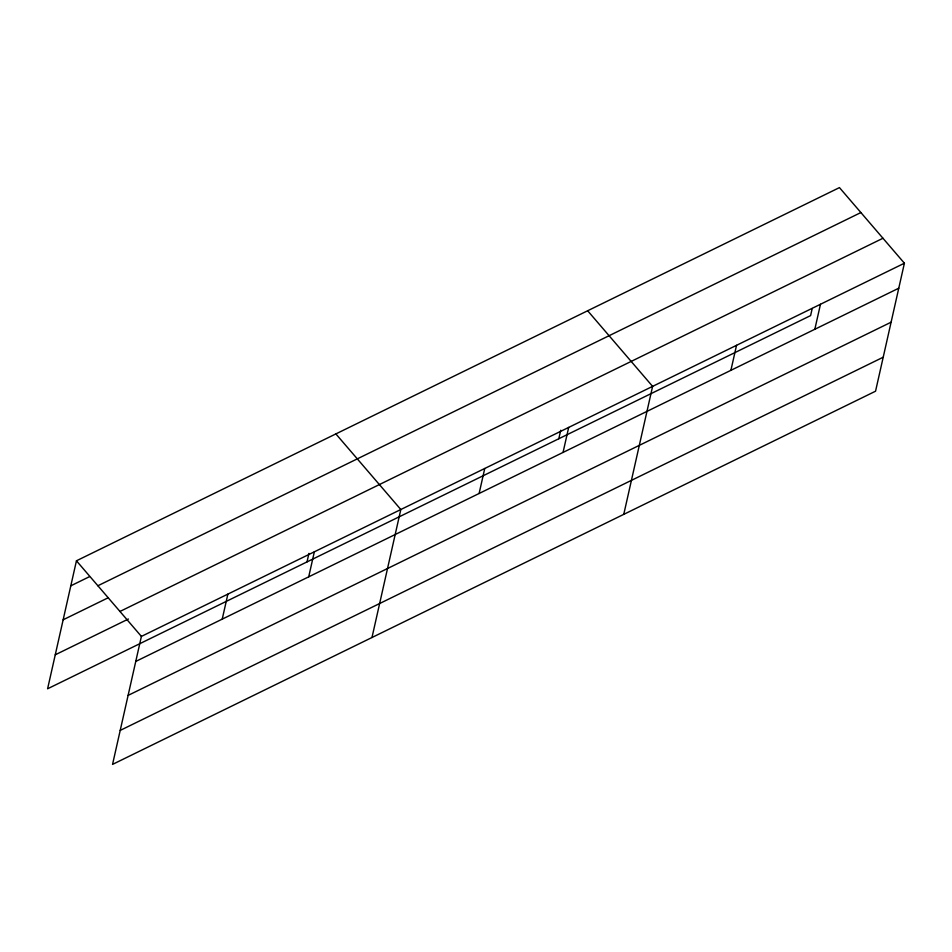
<?xml version="1.0" encoding="UTF-8"?>
<svg xmlns="http://www.w3.org/2000/svg" width="952" height="952" viewBox="0 0 952 952"><rect width="100%" height="100%" fill="white"/><g stroke="black" fill="none" stroke-linecap="round" stroke-linejoin="round"><path stroke-width="1.43" d="M904.4 263.216L141.396 636.412L112.55 764.396L875.554 391.201L904.4 263.216L839.45 187.603L76.446 560.799L47.6 688.784L810.604 315.588L812.199 308.507M222.232 619.121L227.873 594.119M307.02 561.894L308.936 553.398M308.71 576.829L314.338 551.827M371.982 637.507L400.816 509.522L335.866 433.91M479.118 493.481L484.747 468.479M558.812 438.741L560.728 430.245M563.048 452.426L568.677 427.424M623.762 514.354L652.608 386.369L587.658 310.757M730.898 370.328L736.539 345.314M814.829 329.273L820.469 304.271M70.805 585.813L89.428 576.698M97.877 585.754L860.882 212.558M63.153 619.788L108.385 597.666M119.964 611.458L882.968 238.262M55.264 654.798L128.425 619.014M135.767 661.426L898.759 288.218M128.103 695.4L891.108 322.204M120.214 730.41L883.218 357.214M76.446 560.799L141.396 636.412"/></g></svg>
